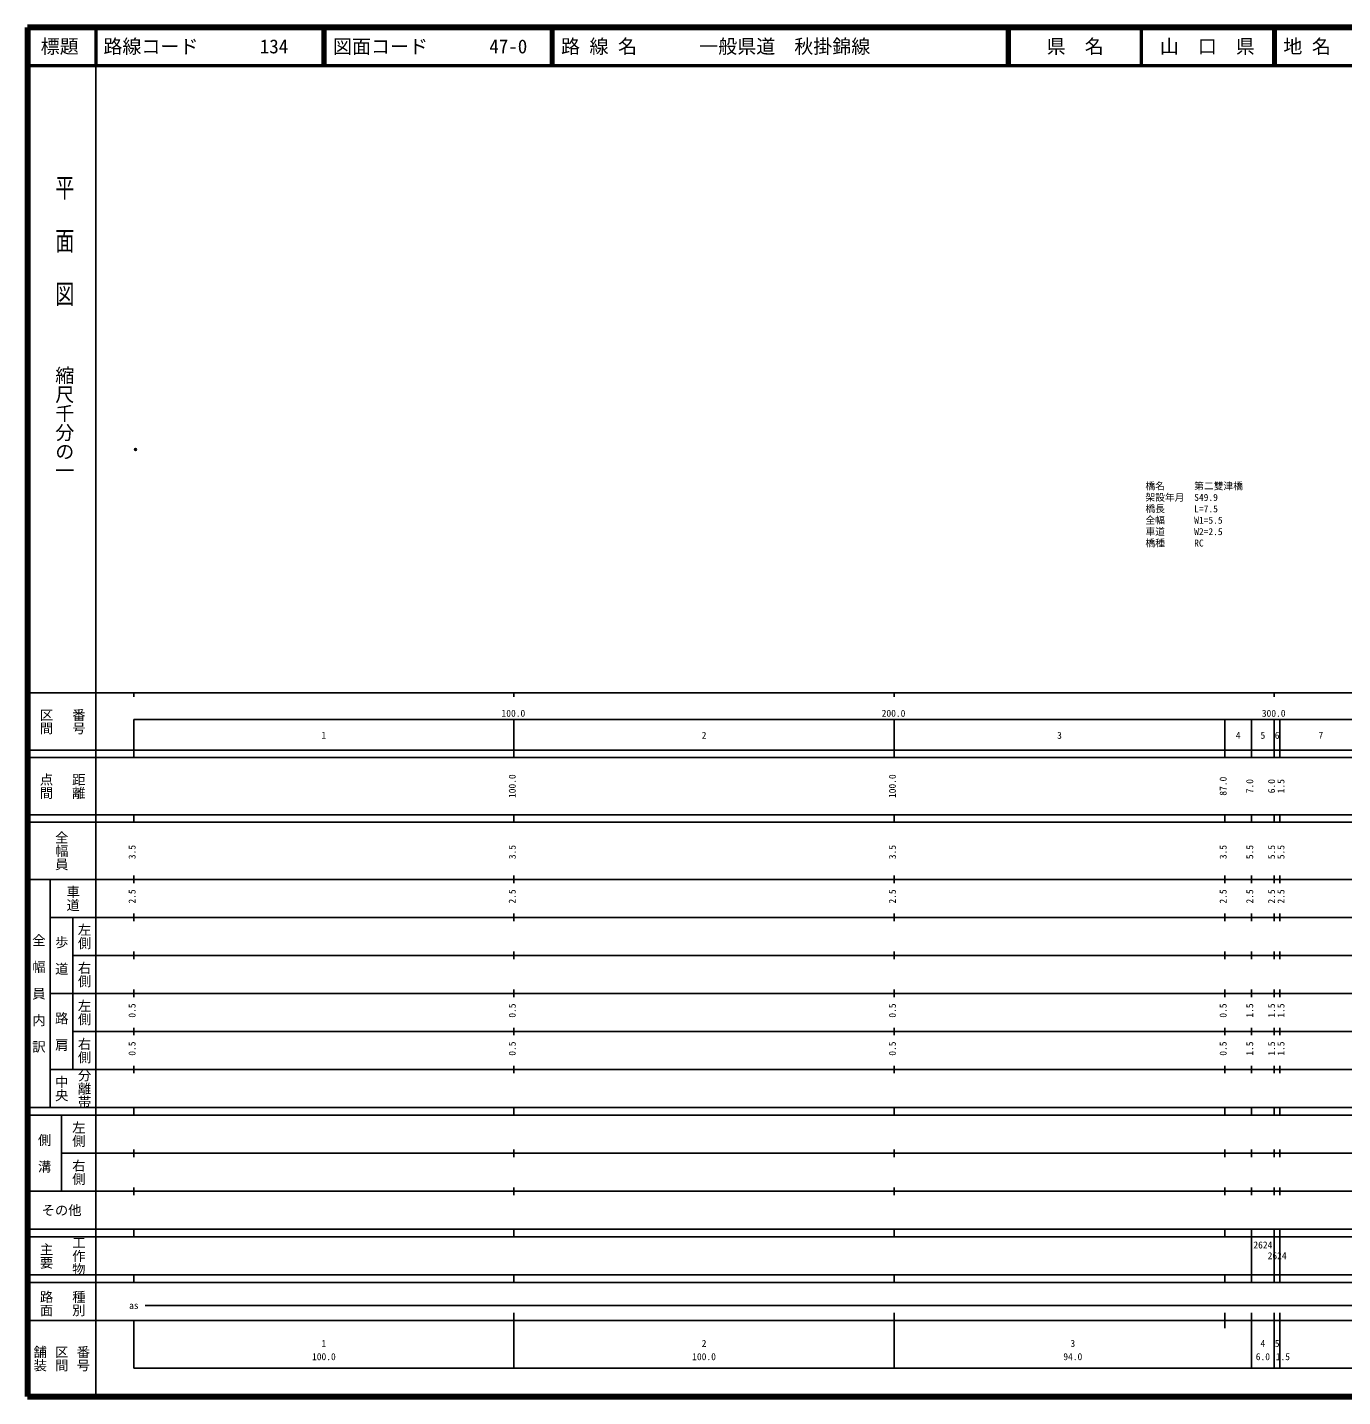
# Model space of a CAD drawing. Units: millimetres on the paper, with parts at other scales. Extents: x 40 to 680, y 20 to 380.
# Drawn here: x 40 to 386, y 20 to 380 of the extents above; entities that cross this region are included whole.
import ezdxf
from ezdxf.enums import TextEntityAlignment as Align

# ---------------------------------------------------------------- set-up
doc = ezdxf.new("R2010")
doc.units = ezdxf.units.MM
doc.header["$PDMODE"] = 32
doc.header["$PDSIZE"] = 0.5
for name, color, linetype in [('M-OTRS', 6, 'Continuous'), ('M-STR-HTXT', 7, 'Continuous'), ('M-TTL-TXT', 7, 'Continuous')]:
    doc.layers.add(name, color=color, linetype=linetype)
for name, color, linetype, lineweight in [('M-TTL', 2, 'Continuous', 140), ('M-TTL-BAND', 7, 'Continuous', 25), ('M-TTL-LINE', 7, 'Continuous', 50)]:
    doc.layers.add(name, color=color, linetype=linetype, lineweight=lineweight)
doc.styles.add('@ＭＳ ゴシック', font='')
doc.styles.add('ＭＳ ゴシック', font='')
doc.styles.get('@ＭＳ ゴシック').set_extended_font_data('@MS Gothic')
doc.styles.get('ＭＳ ゴシック').set_extended_font_data('MS Gothic')

msp = doc.modelspace()

# ---------------------------------------------------------------- linework, layer by layer
at = {"layer": 'M-OTRS'}
msp.add_point((68.458, 269.02), dxfattribs=at)
at = {"layer": 'M-TTL'}
for p, q in [((40, 380), (40, 20)), ((680, 380), (40, 380)), ((40, 20), (680, 20))]:
    msp.add_line(p, q, dxfattribs=at)
at = {"layer": 'M-TTL-BAND'}
for p, q in [((58, 370), (58, 20)), ((40, 205), (579, 205)), ((68, 205), (68, 204)), ((168, 205), (168, 204)), ((268, 205), (268, 204)), ((368, 205), (368, 204)), ((68, 198), (579, 198)), ((68, 198), (68, 188)), ((168, 188), (168, 198)), ((268, 188), (268, 198)), ((355, 188), (355, 198)), ((362, 188), (362, 198)), ((368, 188), (368, 198)), ((369.5, 188), (369.5, 198)), ((40, 190), (579, 190)), ((40, 188), (579, 188)), ((40, 173), (579, 173)), ((68, 171), (68, 173)), ((168, 171), (168, 173)), ((268, 171), (268, 173)), ((355, 171), (355, 173)), ((362, 171), (362, 173)), ((368, 171), (368, 173)), ((369.5, 171), (369.5, 173)), ((40, 171), (579, 171)), ((40, 156), (579, 156)), ((46, 96), (46, 156)), ((68, 155), (68, 157)), ((168, 155), (168, 157)), ((268, 155), (268, 157)), ((355, 155), (355, 157)), ((362, 155), (362, 157)), ((368, 155), (368, 157)), ((369.5, 155), (369.5, 157)), ((46, 146), (579, 146)), ((52, 146), (52, 106)), ((68, 145), (68, 147)), ((168, 145), (168, 147)), ((268, 145), (268, 147)), ((355, 145), (355, 147)), ((362, 145), (362, 147)), ((368, 145), (368, 147)), ((369.5, 145), (369.5, 147)), ((68, 135), (68, 137)), ((168, 135), (168, 137)), ((268, 135), (268, 137)), ((355, 135), (355, 137)), ((362, 135), (362, 137)), ((368, 135), (368, 137)), ((369.5, 135), (369.5, 137)), ((52, 136), (579, 136)), ((46, 126), (579, 126)), ((68, 125), (68, 127)), ((168, 125), (168, 127)), ((268, 125), (268, 127)), ((355, 125), (355, 127)), ((362, 125), (362, 127)), ((368, 125), (368, 127)), ((369.5, 125), (369.5, 127)), ((52, 116), (579, 116)), ((68, 115), (68, 117)), ((168, 115), (168, 117)), ((268, 115), (268, 117)), ((355, 115), (355, 117)), ((362, 115), (362, 117)), ((368, 115), (368, 117)), ((369.5, 115), (369.5, 117)), ((46, 106), (579, 106)), ((68, 105), (68, 107)), ((168, 105), (168, 107)), ((268, 105), (268, 107)), ((355, 105), (355, 107)), ((362, 105), (362, 107)), ((368, 105), (368, 107)), ((369.5, 105), (369.5, 107)), ((40, 96), (579, 96)), ((40, 94), (579, 94)), ((49, 94), (49, 74)), ((68, 94), (68, 96)), ((168, 94), (168, 96)), ((268, 94), (268, 96)), ((355, 94), (355, 96)), ((362, 94), (362, 96)), ((368, 94), (368, 96)), ((369.5, 94), (369.5, 96)), ((49, 84), (579, 84)), ((68, 83), (68, 85)), ((168, 83), (168, 85)), ((268, 83), (268, 85)), ((355, 83), (355, 85)), ((362, 83), (362, 85)), ((368, 83), (368, 85)), ((369.5, 83), (369.5, 85)), ((40, 74), (579, 74)), ((68, 73), (68, 75)), ((168, 73), (168, 75)), ((268, 73), (268, 75)), ((355, 73), (355, 75)), ((362, 73), (362, 75)), ((368, 73), (368, 75)), ((369.5, 73), (369.5, 75)), ((40, 64), (579, 64)), ((40, 62), (579, 62)), ((68, 62), (68, 64)), ((168, 62), (168, 64)), ((268, 62), (268, 64)), ((355, 62), (355, 64)), ((362, 62), (362, 64)), ((362, 52), (362, 62)), ((368, 62), (368, 64)), ((368, 52), (368, 62)), ((368, 52), (368, 62)), ((369.5, 62), (369.5, 64)), ((369.5, 52), (369.5, 62)), ((40, 52), (579, 52)), ((68, 50), (68, 52)), ((168, 50), (168, 52)), ((268, 50), (268, 52)), ((355, 50), (355, 52)), ((362, 50), (362, 52)), ((368, 50), (368, 52)), ((369.5, 50), (369.5, 52)), ((40, 50), (579, 50)), ((71, 44), (565, 44)), ((40, 40), (579, 40)), ((68, 40), (68, 27.5)), ((168, 27.5), (168, 42)), ((268, 27.5), (268, 42)), ((355, 38), (355, 42)), ((362, 27.5), (362, 42)), ((368, 27.5), (368, 42)), ((369.5, 27.5), (369.5, 42)), ((68, 27.5), (579, 27.5))]:
    msp.add_line(p, q, dxfattribs=at)
at = {"layer": 'M-TTL-LINE'}
for p, q in [((58, 380), (58, 370)), ((117.75, 380), (117.75, 370)), ((118.25, 380), (118.25, 370)), ((177.75, 380), (177.75, 370)), ((178.25, 380), (178.25, 370)), ((297.75, 380), (297.75, 370)), ((298.25, 380), (298.25, 370)), ((333, 380), (333, 370)), ((367.75, 380), (367.75, 370)), ((368.25, 380), (368.25, 370)), ((40, 370), (680, 370))]:
    msp.add_line(p, q, dxfattribs=at)

# ---------------------------------------------------------------- texts
at = {"layer": 'M-STR-HTXT', "style": 'ＭＳ ゴシック'}
for s, p in [('橋名\u3000\u3000\u3000第二雙津橋', (334.098, 257.956)), ('架設年月\u3000S49.9', (334.098, 254.956)), ('橋長\u3000\u3000\u3000L=7.5', (334.098, 251.956)), ('全幅\u3000\u3000\u3000W1=5.5', (334.098, 248.956)), ('車道\u3000\u3000\u3000W2=2.5', (334.098, 245.956)), ('橋種\u3000\u3000\u3000RC', (334.098, 242.956))]:
    msp.add_text(s, height=1.833, dxfattribs=at).set_placement(p, align=Align.BOTTOM_LEFT)
at = {"layer": 'M-TTL-BAND', "style": '@ＭＳ ゴシック', "width": 1.4}
msp.add_text('平  面  図', height=3.666, rotation=270, dxfattribs=at).set_placement((49.777, 306.475), align=Align.MIDDLE_RIGHT)
at = {"layer": 'M-TTL-BAND', "style": '@ＭＳ ゴシック'}
msp.add_text('縮尺千分の一', height=3.666, rotation=270, dxfattribs=at).set_placement((49.777, 261.03), align=Align.MIDDLE_RIGHT)
for s, p in [('区間', (45, 197.5)), ('番号', (53.5, 197.5)), ('点間', (45, 180.5)), ('距離', (53.5, 180.5)), ('全幅員', (49, 163.5)), ('車道', (52, 151)), ('左側', (55, 141)), ('全\u3000幅\u3000員\u3000内\u3000訳', (43, 126)), ('歩\u3000道', (49, 136)), ('右側', (55, 131)), ('左側', (55, 121)), ('路\u3000肩', (49, 116)), ('右側', (55, 111)), ('分離帯', (55, 101)), ('中央', (49, 101)), ('左側', (53.5, 89)), ('側\u3000溝', (44.5, 84)), ('右側', (53.5, 79)), ('工作物', (53.5, 57)), ('主要', (45, 57)), ('路面', (45, 44.5)), ('種別', (53.5, 44.5)), ('舗装', (43.333, 30)), ('区間', (49, 30)), ('番号', (54.667, 30))]:
    msp.add_text(s, height=2.566, rotation=270, dxfattribs=at).set_placement(p, align=Align.MIDDLE_CENTER)
at = {"layer": 'M-TTL-BAND', "style": 'ＭＳ ゴシック'}
for s, p in [('100.0', (167.844, 198.195)), ('200.0', (267.844, 198.195)), ('300.0', (367.844, 198.195)), ('1', (118, 192.405)), ('2', (218, 192.405)), ('3', (311.5, 192.405)), ('4', (358.5, 192.405)), ('5', (365, 192.405)), ('6', (368.75, 192.405)), ('7', (380.25, 192.405)), ('as', (68, 42.5)), ('1', (118, 32.523)), ('2', (218, 32.523)), ('3', (315, 32.523)), ('4', (365, 32.523)), ('5', (368.75, 32.523)), ('100.0', (118, 29.033)), ('100.0', (218, 29.033)), ('94.0', (315, 29.033)), ('6.0', (365, 29.033)), ('1.5', (370.26, 29.033))]:
    msp.add_text(s, height=1.833, dxfattribs=at).set_placement(p, align=Align.BOTTOM_CENTER)
for s, p in [('100.0', (169, 180.5)), ('100.0', (269, 180.5)), ('87.0', (356, 180.5)), ('7.0', (363, 180.5)), ('6.0', (368.735, 180.5)), ('1.5', (371.217, 180.5)), ('3.5', (69, 163.174)), ('3.5', (169, 163.174)), ('3.5', (269, 163.174)), ('3.5', (356, 163.174)), ('5.5', (363, 163.174)), ('5.5', (368.735, 163.174)), ('5.5', (371.217, 163.174)), ('2.5', (69, 151.5)), ('2.5', (169, 151.5)), ('2.5', (269, 151.5)), ('2.5', (356, 151.5)), ('2.5', (363, 151.5)), ('2.5', (368.735, 151.5)), ('2.5', (371.217, 151.5)), ('0.5', (69, 121.5)), ('0.5', (169, 121.5)), ('0.5', (269, 121.5)), ('0.5', (356, 121.5)), ('1.5', (363, 121.5)), ('1.5', (368.735, 121.5)), ('1.5', (371.217, 121.5)), ('0.5', (69, 111.5)), ('0.5', (169, 111.5)), ('0.5', (269, 111.5)), ('0.5', (356, 111.5)), ('1.5', (363, 111.5)), ('1.5', (368.735, 111.5)), ('1.5', (371.217, 111.5))]:
    msp.add_text(s, height=1.833, rotation=90, dxfattribs=at).set_placement(p, align=Align.BOTTOM_CENTER)
msp.add_text('その他', height=2.566, dxfattribs=at).set_placement((49, 69), align=Align.MIDDLE_CENTER)
for p in [(362.5, 58.405), (366.25, 55.573)]:
    msp.add_text('2624', height=1.833, dxfattribs=at).set_placement(p, align=Align.BOTTOM_LEFT)
at = {"layer": 'M-TTL-TXT', "style": 'ＭＳ ゴシック'}
for s, p in [('標題', (48.5, 375)), ('県\u3000名', (315.625, 375)), ('山\u3000口\u3000県', (350.375, 375))]:
    msp.add_text(s, height=3.666, dxfattribs=at).set_placement(p, align=Align.MIDDLE_CENTER)
for s, p in [('路線コード', (60, 375)), ('134', (101.142, 375)), ('図面コード', (120.38, 375)), ('47-0', (161.521, 375)), ('路 線 名', (180.38, 375)), ('一般県道\u3000秋掛錦線', (216.734, 375)), ('地 名', (370.38, 375))]:
    msp.add_text(s, height=3.666, dxfattribs=at).set_placement(p, align=Align.MIDDLE_LEFT)

doc.saveas('drawing.dxf')
